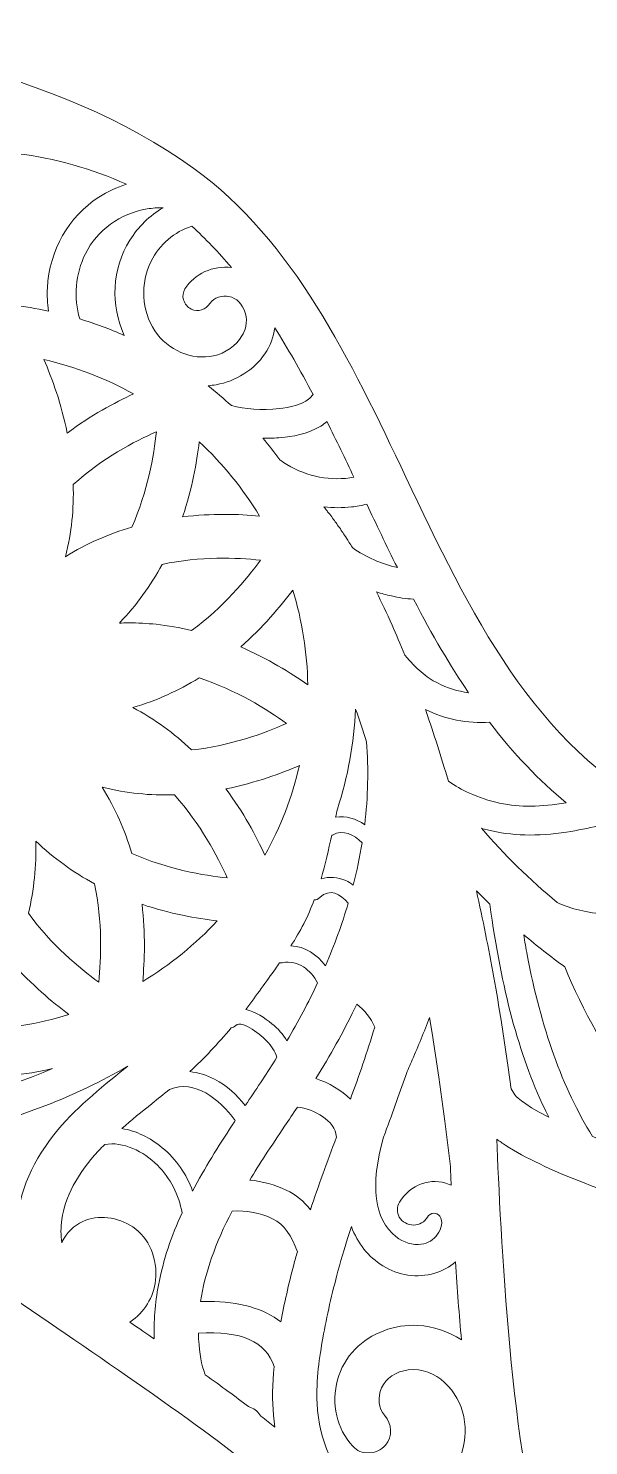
# Model space of a CAD drawing. Header units: millimetres. Extents: x -1097 to 2242, y 80 to 623.
# Drawn here: x 930.5 to 1003.4, y 185.1 to 369.4 of the extents above; entities that cross this region are included whole.
import ezdxf

# ---------------------------------------------------------------- set-up
doc = ezdxf.new("R2010")
doc.units = ezdxf.units.MM
doc.header["$MEASUREMENT"] = 0
doc.layers.add('Layer 5', color=7, linetype='Continuous')

msp = doc.modelspace()

# ---------------------------------------------------------------- linework, layer by layer
at = {"layer": 'Layer 5', "lineweight": 0}
for points, knots in [([(1107.17, 281.55), (1107.17, 281.55), (1103.16, 279.67), (1103.16, 279.67), (1103.01, 279.6), (1088.28, 272.71), (1069.85, 267.82), (1052.98, 263.34), (1029.47, 259.66), (1013.25, 267.52), (996.35, 275.71), (987.84, 293.66), (979.6, 311.01), (972.42, 326.14), (965, 341.79), (952.01, 351.15), (933.94, 364.18), (910.05, 367.84), (884.75, 371.72), (870.87, 373.85), (856.53, 376.05), (842.23, 379.88), (811.56, 388.11), (789.65, 400.74), (781.07, 406.21), (780.58, 406.88), (780.15, 407.58), (779.76, 408.32), (779.76, 408.32), (783.7, 411.01), (783.7, 411.01), (783.7, 411.01), (781.63, 412.2), (781.63, 412.2), (768.2, 419.9), (760.38, 432.56), (755.96, 443.05), (755.96, 443.05), (754.98, 445.46), (754.98, 445.46), (754.77, 446.01), (754.57, 446.55), (754.37, 447.08), (751.31, 455.5), (749.99, 462.98), (749.47, 466.81), (754.05, 464.55), (763.27, 460.13), (766.31, 459.72), (768.2, 459.47), (769.72, 459.9), (770.83, 461), (772.93, 463.08), (773.43, 467.48), (772.45, 475.27), (771.16, 485.63), (760.84, 496.07), (754.68, 502.3), (753.49, 503.51), (752.46, 504.55), (751.76, 505.33), (750.29, 506.98), (750.77, 510.97), (751.38, 516.03), (752.2, 522.83), (753.23, 531.3), (750.6, 540.67), (749.67, 543.99), (745.33, 547.82), (740.74, 551.87), (737.45, 554.77), (733.72, 558.06), (733.25, 559.75), (732.81, 561.34), (734.48, 569.57), (735.82, 576.18), (739.31, 593.43), (739.97, 598.67), (737.62, 600.12), (733.22, 602.83), (716.17, 597.22), (712.19, 595.69), (707.07, 593.72), (701.49, 583.89), (698.87, 577.82), (698.87, 577.82), (695.86, 586.68), (695.86, 586.68), (695.86, 586.68), (695.3, 586.96), (695.3, 586.96), (694.86, 587.18), (693, 587.86), (687.97, 587.1), (682.22, 586.24), (676.49, 578.62), (673.37, 567.69), (671.9, 562.55), (671.66, 553.79), (671.42, 545.31), (671.18, 536.32), (670.92, 527.03), (669.21, 523.01), (668.63, 521.62), (668.33, 520.58), (668.08, 519.65), (666.81, 515.12), (665.89, 511.84), (625.88, 468.92), (614.83, 457.07), (606.47, 443.59), (601.02, 428.85), (596.66, 417.06), (594.14, 404.44), (593.54, 391.36), (592.52, 369.08), (597.34, 353.36), (597.54, 352.71), (597.54, 352.71), (598.8, 348.68), (598.8, 348.68), (598.8, 348.68), (601.12, 354.48), (601.12, 354.48), (603.72, 337.11), (611.7, 321.6), (618.3, 311.22), (626.26, 298.72), (633.76, 290.99), (634.08, 290.66), (634.08, 290.66), (635.93, 288.76), (635.93, 288.76), (635.93, 288.76), (637.4, 294.42), (637.4, 294.42), (643.27, 278.84), (662.19, 228.96), (668.5, 215.71), (671.48, 209.43), (674.25, 194.83), (676.09, 175.65), (677.63, 159.6), (677.83, 147.36), (677.32, 144.24), (666.55, 143.99), (655.18, 139.44), (654.56, 127.29), (654.29, 122.07), (657.62, 120.67), (660.29, 119.55), (661.64, 118.99), (663.03, 118.41), (664.11, 117.38), (670.33, 111.43), (678.52, 113.41), (680.67, 114.07), (687.03, 112), (692.67, 112.42), (697.43, 115.31), (697.5, 115.36), (697.58, 115.4), (697.65, 115.45), (695.06, 108.99), (697.02, 103.11), (699.8, 99.76), (702.27, 96.78), (705.63, 95.36), (708.64, 95.92), (713.26, 90.08), (721.96, 91.98), (725.18, 92.95), (726.35, 91.27), (728.58, 89.34), (731.82, 89.34), (732.29, 89.34), (732.79, 89.39), (733.3, 89.47), (739.51, 90.54), (749.73, 95.99), (750.73, 106.09), (751.51, 113.89), (751.03, 129.74), (750.6, 143.72), (750.28, 154.51), (749.97, 164.69), (750.39, 167.56), (751.16, 172.71), (756.64, 185.53), (758.81, 190.46), (759.04, 190.27), (759.26, 190.08), (759.48, 189.88), (759.5, 189.9), (759.52, 189.91), (759.54, 189.92), (759.54, 189.92), (762.25, 187.47), (762.25, 187.47), (762.25, 187.47), (762.54, 190.43), (762.54, 190.43), (762.57, 190.65), (764.81, 212.54), (768.45, 226.89), (769.6, 231.4), (771.22, 234.92), (772.88, 237.63), (773.09, 237.93), (773.29, 238.23), (773.5, 238.53), (773.48, 238.52), (773.46, 238.52), (773.44, 238.52), (773.95, 239.29), (774.46, 239.98), (774.95, 240.61), (775.48, 241.15), (776, 241.75), (776.5, 242.4), (777.99, 243.98), (779.2, 244.84), (779.66, 245.15), (779.66, 245.15), (812.12, 249.61), (812.12, 249.61), (814.64, 237.06), (824.34, 224.08), (840.98, 210.99), (856.02, 199.17), (870.79, 192.02), (870.93, 191.95), (876.76, 189.15), (882.44, 181.69), (881.98, 171.31), (881.6, 162.82), (857.82, 140.6), (848.18, 132.32), (835.2, 131.35), (828.08, 124.64), (825.75, 118.62), (824.18, 114.57), (824.61, 110.6), (826.89, 108.25), (829.2, 105.86), (836.83, 106.44), (839.74, 106.76), (846.32, 103.8), (852.18, 106.44), (854.41, 107.72), (855.69, 106.81), (857.97, 105.3), (859.47, 105.08), (861.14, 104.83), (862.66, 104.72), (864.05, 104.72), (874.69, 104.72), (877.81, 111.32), (879.76, 115.45), (880.28, 116.54), (880.72, 117.47), (881.15, 117.99), (882.69, 119.8), (893.59, 138.12), (902.81, 154.05), (906.59, 160.58), (912, 170.01), (916.31, 177.86), (922.54, 189.18), (922.6, 190.14), (922.65, 190.72), (922.84, 193.5), (921.51, 194.82), (918.59, 197.7), (916.69, 199.58), (914.09, 202.15), (910.39, 206.43), (904.47, 213.29), (904.83, 219.17), (905.67, 222.24), (906.15, 221.76), (906.64, 221.3), (907.13, 220.84), (913.19, 214.78), (924.52, 207.02), (936.4, 198.88), (948.82, 190.37), (961.67, 181.57), (966.07, 176.02), (969.65, 171.5), (970.96, 145.92), (970.46, 141.68), (970.16, 139.08), (968.59, 132.41), (960.69, 126.88), (957.66, 124.76), (955.65, 124.7), (953.31, 124.63), (950.33, 124.55), (946.95, 124.45), (941.75, 120.11), (938.37, 117.29), (935.83, 111.38), (937.61, 106.74), (938.82, 103.61), (942.36, 99.96), (952.44, 100.36), (961.95, 100.73), (966.54, 100.16), (969.89, 99.74), (971.08, 99.59), (972.11, 99.47), (973.16, 99.4), (978.32, 99.08), (985.87, 101.55), (990.13, 109.58), (992.58, 114.18), (997.05, 125.05), (1000.37, 133.35), (1003.67, 141.6), (1004.07, 150.82), (1001.49, 159.31), (1000.45, 162.74), (999.24, 166.35), (997.9, 170.03), (993.36, 182.45), (991.84, 213.67), (991.43, 224.92), (991.78, 224.66), (992.18, 224.39), (992.61, 224.11), (997.55, 220.94), (1006.22, 217.6), (1018.39, 214.17), (1033.8, 209.82), (1048.45, 213.98), (1058.03, 218.24), (1068.36, 222.82), (1075, 228.35), (1075.27, 228.59), (1075.27, 228.59), (1077.7, 230.63), (1077.7, 230.63), (1077.7, 230.63), (1072.37, 231.63), (1072.37, 231.63), (1086.23, 238.01), (1102.2, 256.86), (1102.96, 257.77), (1102.96, 257.77), (1105.58, 260.88), (1105.58, 260.88), (1105.58, 260.88), (1095.6, 259.22), (1095.6, 259.22), (1095.6, 259.22), (1107.17, 281.55), (1107.17, 281.55)], [0, 0, 0, 0, 1, 1, 1, 2, 2, 2, 3, 3, 3, 4, 4, 4, 5, 5, 5, 6, 6, 6, 7, 7, 7, 8, 8, 8, 9, 9, 9, 10, 10, 10, 11, 11, 11, 12, 12, 12, 13, 13, 13, 14, 14, 14, 15, 15, 15, 16, 16, 16, 17, 17, 17, 18, 18, 18, 19, 19, 19, 20, 20, 20, 21, 21, 21, 22, 22, 22, 23, 23, 23, 24, 24, 24, 25, 25, 25, 26, 26, 26, 27, 27, 27, 28, 28, 28, 29, 29, 29, 30, 30, 30, 31, 31, 31, 32, 32, 32, 33, 33, 33, 34, 34, 34, 35, 35, 35, 36, 36, 36, 37, 37, 37, 38, 38, 38, 39, 39, 39, 40, 40, 40, 41, 41, 41, 42, 42, 42, 43, 43, 43, 44, 44, 44, 45, 45, 45, 46, 46, 46, 47, 47, 47, 48, 48, 48, 49, 49, 49, 50, 50, 50, 51, 51, 51, 52, 52, 52, 53, 53, 53, 54, 54, 54, 55, 55, 55, 56, 56, 56, 57, 57, 57, 58, 58, 58, 59, 59, 59, 60, 60, 60, 61, 61, 61, 62, 62, 62, 63, 63, 63, 64, 64, 64, 65, 65, 65, 66, 66, 66, 67, 67, 67, 68, 68, 68, 69, 69, 69, 70, 70, 70, 71, 71, 71, 72, 72, 72, 73, 73, 73, 74, 74, 74, 75, 75, 75, 76, 76, 76, 77, 77, 77, 78, 78, 78, 79, 79, 79, 80, 80, 80, 81, 81, 81, 82, 82, 82, 83, 83, 83, 84, 84, 84, 85, 85, 85, 86, 86, 86, 87, 87, 87, 88, 88, 88, 89, 89, 89, 90, 90, 90, 91, 91, 91, 92, 92, 92, 93, 93, 93, 94, 94, 94, 95, 95, 95, 96, 96, 96, 97, 97, 97, 98, 98, 98, 99, 99, 99, 100, 100, 100, 101, 101, 101, 102, 102, 102, 103, 103, 103, 104, 104, 104, 105, 105, 105, 106, 106, 106, 107, 107, 107, 108, 108, 108, 109, 109, 109, 110, 110, 110, 111, 111, 111, 112, 112, 112, 113, 113, 113, 114, 114, 114, 115, 115, 115, 116, 116, 116, 117, 117, 117, 118, 118, 118, 119, 119, 119, 119]), ([(943.27, 349.09), (942, 348.69), (940.78, 348.13), (939.66, 347.42), (935.73, 344.93), (933.23, 340.52), (932.96, 335.62), (932.91, 334.62), (932.96, 333.61), (933.11, 332.61), (929.93, 333.28), (926.68, 333.64), (923.42, 333.69), (925.56, 336.03), (926.42, 339.41), (925.57, 342.43), (925.34, 343.24), (924.95, 344.05), (924.45, 344.77), (924.06, 345.32), (923.44, 345.61), (922.79, 345.56), (922.1, 345.5), (921.47, 345.06), (921.18, 344.44), (920.9, 343.84), (920.97, 343.18), (921.36, 342.62), (922.51, 340.97), (922.37, 338.47), (921.03, 336.67), (919.64, 334.83), (917.09, 334.14), (914.51, 334.9), (912.07, 335.62), (910.21, 337.71), (909.53, 340.49), (908.89, 343.12), (909.47, 346.07), (911.07, 348.37), (912.81, 350.86), (915.39, 352.46), (918.53, 352.99), (921.6, 353.51), (925.15, 353.53), (929.07, 353.07), (933.93, 352.5), (938.69, 351.16), (943.27, 349.09)], [0, 0, 0, 0, 1, 1, 1, 2, 2, 2, 3, 3, 3, 4, 4, 4, 5, 5, 5, 6, 6, 6, 7, 7, 7, 8, 8, 8, 9, 9, 9, 10, 10, 10, 11, 11, 11, 12, 12, 12, 13, 13, 13, 14, 14, 14, 15, 15, 15, 16, 16, 16, 16]), ([(948.02, 346.05), (946.27, 345.02), (944.77, 343.56), (943.68, 341.81), (941.38, 338.12), (941.13, 333.37), (942.97, 329.45), (941.08, 330.28), (939.14, 330.99), (937.17, 331.58), (936.34, 334.32), (936.61, 337.45), (937.91, 340.07), (939.44, 343.13), (942.43, 345.3), (945.94, 345.89), (946.63, 346), (947.34, 346.06), (948.02, 346.05)], [0, 0, 0, 0, 1, 1, 1, 2, 2, 2, 3, 3, 3, 4, 4, 4, 5, 5, 5, 6, 6, 6, 6]), ([(956.91, 338.26), (954.51, 338.56), (952.12, 337.49), (950.85, 335.48), (950.6, 335.07), (950.53, 334.57), (950.67, 334.08), (950.82, 333.55), (951.2, 333.1), (951.67, 332.87), (952.56, 332.43), (953.57, 332.75), (954.13, 333.64), (954.62, 334.41), (955.73, 334.66), (956.58, 334.51), (957.57, 334.33), (958.36, 333.53), (958.7, 332.37), (959.07, 331.09), (958.68, 330.03), (958.28, 329.37), (957.53, 328.11), (956.12, 327.12), (954.59, 326.78), (951.76, 326.17), (948.62, 327.51), (946.94, 330.04), (945.22, 332.64), (945.03, 336.19), (946.47, 339.1), (947.54, 341.27), (949.5, 342.94), (951.75, 343.63), (953.53, 342.04), (955.23, 340.27), (956.91, 338.26)], [0, 0, 0, 0, 1, 1, 1, 2, 2, 2, 3, 3, 3, 4, 4, 4, 5, 5, 5, 6, 6, 6, 7, 7, 7, 8, 8, 8, 9, 9, 9, 10, 10, 10, 11, 11, 11, 12, 12, 12, 12]), ([(961.24, 327.03), (961.96, 328.1), (962.39, 329.25), (962.54, 330.44), (964.18, 327.85), (965.83, 324.97), (967.52, 321.76), (966.56, 320.38), (964.19, 320.02), (963.16, 319.92), (960.8, 319.71), (958.69, 319.84), (956.9, 320.31), (955.91, 321.21), (954.9, 322.08), (953.86, 322.9), (954.22, 322.93), (954.57, 322.97), (954.92, 323.03), (957.48, 323.48), (959.84, 324.97), (961.24, 327.03)], [0, 0, 0, 0, 1, 1, 1, 2, 2, 2, 3, 3, 3, 4, 4, 4, 5, 5, 5, 6, 6, 6, 7, 7, 7, 7]), ([(932.51, 326.31), (936.57, 325.38), (940.54, 323.86), (944.18, 321.83), (941.7, 320.69), (938.62, 319.04), (935.55, 316.75), (934.79, 320.52), (933.6, 323.81), (932.51, 326.31)], [0, 0, 0, 0, 1, 1, 1, 2, 2, 2, 3, 3, 3, 3]), ([(969.33, 318.23), (970.55, 315.79), (971.73, 313.35), (972.84, 311), (969.89, 310.48), (966.78, 311.05), (964.13, 312.64), (963.85, 312.81), (963.55, 313.01), (963.22, 313.26), (962.52, 314.21), (961.77, 315.15), (960.98, 316.07), (961.77, 316.06), (962.57, 316.09), (963.37, 316.16), (964.74, 316.28), (966.77, 316.57), (968.53, 317.66), (968.81, 317.83), (969.07, 318.02), (969.33, 318.23)], [0, 0, 0, 0, 1, 1, 1, 2, 2, 2, 3, 3, 3, 4, 4, 4, 5, 5, 5, 6, 6, 6, 7, 7, 7, 7]), ([(939.55, 302.91), (938.13, 302.28), (936.71, 301.53), (935.33, 300.67), (935.72, 302.25), (935.99, 303.82), (936.16, 305.37), (936.32, 306.89), (936.37, 308.47), (936.33, 310.05), (940.11, 313.45), (944.3, 315.67), (947.14, 316.92), (946.82, 313.84), (946.01, 309.17), (943.95, 304.52), (942.41, 304.07), (940.94, 303.53), (939.55, 302.91)], [0, 0, 0, 0, 1, 1, 1, 2, 2, 2, 3, 3, 3, 4, 4, 4, 5, 5, 5, 6, 6, 6, 6]), ([(950.56, 305.86), (951.78, 309.49), (952.4, 312.91), (952.71, 315.62), (955.75, 312.79), (958.42, 309.5), (960.56, 305.95), (957.85, 306.21), (954.36, 306.31), (950.56, 305.86)], [0, 0, 0, 0, 1, 1, 1, 2, 2, 2, 3, 3, 3, 3]), ([(978.49, 299.25), (976.42, 299.72), (974.43, 300.6), (972.64, 301.85), (972.49, 302.1), (972.34, 302.35), (972.19, 302.58), (971.98, 302.93), (971.76, 303.25), (971.59, 303.51), (971.59, 303.51), (971.54, 303.58), (971.54, 303.58), (971.47, 303.69), (971.39, 303.8), (971.32, 303.91), (970.99, 304.4), (970.66, 304.87), (970.41, 305.21), (970.12, 305.63), (969.79, 306.06), (969.42, 306.52), (969.42, 306.52), (969.34, 306.63), (969.34, 306.63), (969.21, 306.79), (969.07, 306.96), (968.93, 307.14), (970.14, 307.01), (971.35, 307.01), (972.54, 307.14), (973.19, 307.22), (973.85, 307.34), (974.5, 307.5), (975.69, 305.01), (977.07, 302.11), (978.49, 299.25)], [0, 0, 0, 0, 1, 1, 1, 2, 2, 2, 3, 3, 3, 4, 4, 4, 5, 5, 5, 6, 6, 6, 7, 7, 7, 8, 8, 8, 9, 9, 9, 10, 10, 10, 11, 11, 11, 12, 12, 12, 12]), ([(960.68, 300.22), (958.86, 297.71), (955.83, 294.07), (951.72, 291.08), (950.18, 291.45), (948.63, 291.72), (947.11, 291.88), (945.93, 292), (944.72, 292.06), (943.51, 292.06), (943.12, 292.06), (942.73, 292.05), (942.33, 292.04), (943.46, 293.21), (944.48, 294.44), (945.4, 295.7), (946.3, 296.94), (947.14, 298.28), (947.89, 299.67), (952.86, 300.73), (957.59, 300.55), (960.68, 300.22)], [0, 0, 0, 0, 1, 1, 1, 2, 2, 2, 3, 3, 3, 4, 4, 4, 5, 5, 5, 6, 6, 6, 7, 7, 7, 7]), ([(958.11, 288.93), (960.99, 291.47), (963.25, 294.14), (964.88, 296.33), (966.11, 292.34), (966.77, 288.21), (966.84, 283.99), (964.61, 285.58), (961.64, 287.41), (958.11, 288.93)], [0, 0, 0, 0, 1, 1, 1, 2, 2, 2, 3, 3, 3, 3]), ([(980.58, 295.14), (983.06, 290.4), (985.37, 286.48), (987.74, 282.98), (986.33, 283.17), (984.96, 283.59), (983.7, 284.25), (982.26, 285), (980.94, 286.12), (979.47, 287.85), (978.86, 289.34), (978.33, 290.58), (977.81, 291.77), (977.11, 293.33), (976.43, 294.76), (975.77, 296.1), (976.41, 295.89), (977.06, 295.71), (977.71, 295.56), (978.64, 295.35), (979.6, 295.21), (980.58, 295.14)], [0, 0, 0, 0, 1, 1, 1, 2, 2, 2, 3, 3, 3, 4, 4, 4, 5, 5, 5, 6, 6, 6, 7, 7, 7, 7]), ([(951.72, 275.54), (950.57, 276.63), (949.37, 277.64), (948.13, 278.54), (946.86, 279.46), (945.51, 280.3), (944.07, 281.07), (945.64, 281.52), (947.14, 282.07), (948.57, 282.71), (949.95, 283.33), (951.34, 284.06), (952.7, 284.9), (957.53, 283.33), (961.55, 280.82), (964.06, 278.99), (961.22, 277.72), (956.78, 276.08), (951.72, 275.54)], [0, 0, 0, 0, 1, 1, 1, 2, 2, 2, 3, 3, 3, 4, 4, 4, 5, 5, 5, 6, 6, 6, 6]), ([(970.46, 266.8), (970.54, 267.14), (970.61, 267.48), (970.69, 267.82), (972.05, 272.04), (972.85, 276.42), (973.06, 280.86), (973.54, 279.48), (974, 278.07), (974.47, 276.59), (974.75, 273.06), (974.68, 269.44), (974.24, 265.82), (973.1, 266.58), (971.83, 267.02), (970.46, 266.8)], [0, 0, 0, 0, 1, 1, 1, 2, 2, 2, 3, 3, 3, 4, 4, 4, 5, 5, 5, 5]), ([(990.48, 279.15), (993.62, 275.03), (996.89, 271.58), (1000.45, 268.66), (998.74, 268.38), (997.29, 268.24), (995.9, 268.23), (993.15, 268.19), (990.36, 268.8), (987.85, 269.94), (986.91, 270.37), (985.99, 270.88), (985.13, 271.46), (984.18, 274.67), (983.23, 277.65), (982.23, 280.56), (982.2, 280.65), (982.17, 280.74), (982.14, 280.82), (984.69, 279.52), (987.63, 278.93), (990.48, 279.15)], [0, 0, 0, 0, 1, 1, 1, 2, 2, 2, 3, 3, 3, 4, 4, 4, 5, 5, 5, 6, 6, 6, 7, 7, 7, 7]), ([(965.74, 273.51), (964.82, 269.46), (963.29, 265.49), (961.27, 261.85), (960.13, 264.33), (958.48, 267.41), (956.18, 270.48), (960.09, 271.27), (963.43, 272.51), (965.74, 273.51)], [0, 0, 0, 0, 1, 1, 1, 2, 2, 2, 3, 3, 3, 3]), ([(944.81, 269.87), (946.33, 269.71), (947.9, 269.65), (949.48, 269.7), (952.88, 265.92), (955.1, 261.74), (956.36, 258.9), (953.27, 259.22), (948.6, 260.02), (943.95, 262.08), (943.5, 263.61), (942.96, 265.09), (942.34, 266.47), (941.7, 267.9), (940.95, 269.31), (940.09, 270.69), (941.67, 270.31), (943.25, 270.03), (944.81, 269.87)], [0, 0, 0, 0, 1, 1, 1, 2, 2, 2, 3, 3, 3, 4, 4, 4, 5, 5, 5, 6, 6, 6, 6]), ([(1004.51, 265.64), (1006.43, 264.36), (1008.43, 263.21), (1010.46, 262.22), (1014.35, 260.34), (1018.74, 258.95), (1023.56, 258.08), (1022.22, 257.08), (1020.67, 256.25), (1018.97, 255.64), (1017.03, 254.95), (1014.88, 254.5), (1012.4, 254.28), (1010, 254.06), (1007.73, 254.03), (1005.65, 254.18), (1003.16, 254.37), (1001.08, 254.86), (999.29, 255.69), (995.7, 258.68), (992.39, 261.92), (989.43, 265.36), (989.69, 265.28), (989.95, 265.21), (990.21, 265.15), (993.32, 264.36), (996.68, 264.27), (1000.49, 264.86), (1001.95, 265.09), (1003.37, 265.39), (1004.51, 265.64)], [0, 0, 0, 0, 1, 1, 1, 2, 2, 2, 3, 3, 3, 4, 4, 4, 5, 5, 5, 6, 6, 6, 7, 7, 7, 8, 8, 8, 9, 9, 9, 10, 10, 10, 10]), ([(930.49, 254.31), (930.86, 255.85), (931.13, 257.39), (931.29, 258.92), (931.46, 260.47), (931.51, 262.07), (931.46, 263.69), (932.63, 262.57), (933.86, 261.54), (935.13, 260.63), (936.36, 259.73), (937.7, 258.89), (939.09, 258.14), (940.14, 253.17), (939.97, 248.44), (939.64, 245.35), (937.12, 247.17), (933.49, 250.2), (930.49, 254.31)], [0, 0, 0, 0, 1, 1, 1, 2, 2, 2, 3, 3, 3, 4, 4, 4, 5, 5, 5, 6, 6, 6, 6]), ([(973.91, 263.48), (973.61, 261.66), (973.23, 259.82), (972.75, 257.98), (972.45, 258.2), (972.13, 258.4), (971.78, 258.55), (970.72, 259.02), (969.59, 259.09), (968.57, 258.78), (969.11, 260.66), (969.54, 262.56), (969.95, 264.44), (969.98, 264.45), (970.01, 264.46), (970.04, 264.48), (971.45, 265.25), (972.8, 264.51), (973.91, 263.48)], [0, 0, 0, 0, 1, 1, 1, 2, 2, 2, 3, 3, 3, 4, 4, 4, 5, 5, 5, 6, 6, 6, 6]), ([(972.1, 255.62), (971.3, 252.92), (970.31, 250.2), (969.14, 247.49), (968.01, 248.93), (966.51, 249.99), (964.65, 250.07), (965.24, 251), (965.81, 251.95), (966.32, 252.95), (966.84, 253.96), (967.28, 254.99), (967.67, 256.04), (967.93, 256.04), (968.19, 256.13), (968.41, 256.35), (969.71, 257.61), (971.06, 256.82), (972.1, 255.62)], [0, 0, 0, 0, 1, 1, 1, 2, 2, 2, 3, 3, 3, 4, 4, 4, 5, 5, 5, 6, 6, 6, 6]), ([(993.78, 230.68), (993.78, 230.68), (993.31, 231.46), (993.31, 231.46), (993.31, 231.46), (993.28, 231.44), (993.28, 231.44), (993.28, 231.44), (992.9, 234.27), (992.9, 234.27), (992.9, 234.27), (992.03, 240.12), (992.03, 240.12), (992.03, 240.12), (992.03, 240.13), (992.03, 240.13), (991.7, 242.13), (991.37, 244.1), (991.04, 245.97), (990.36, 249.74), (989.6, 253.51), (988.77, 257.21), (989.35, 256.63), (989.93, 256.06), (990.52, 255.49), (992.06, 244.26), (994.26, 236.04), (997.65, 228.86), (997.82, 228.5), (998, 228.15), (998.17, 227.79), (994.54, 229.64), (993.78, 230.68), (993.78, 230.68)], [0, 0, 0, 0, 1, 1, 1, 2, 2, 2, 3, 3, 3, 4, 4, 4, 5, 5, 5, 6, 6, 6, 7, 7, 7, 8, 8, 8, 9, 9, 9, 10, 10, 10, 11, 11, 11, 11]), ([(945.28, 255.47), (948.92, 254.25), (952.35, 253.63), (955.07, 253.32), (952.23, 250.27), (948.92, 247.59), (945.36, 245.44), (945.62, 248.16), (945.73, 251.66), (945.28, 255.47)], [0, 0, 0, 0, 1, 1, 1, 2, 2, 2, 3, 3, 3, 3]), ([(1003.87, 225.27), (999.96, 231.61), (997.18, 239.33), (995.38, 248.89), (995.22, 249.74), (995.07, 250.61), (994.92, 251.52), (996.66, 250.05), (998.44, 248.65), (1000.25, 247.34), (1002.65, 241.56), (1005.74, 236.12), (1009.45, 231.15), (1012.44, 227.14), (1015.79, 223.46), (1019.46, 220.16), (1013.32, 221.9), (1008.08, 223.62), (1003.87, 225.27)], [0, 0, 0, 0, 1, 1, 1, 2, 2, 2, 3, 3, 3, 4, 4, 4, 5, 5, 5, 6, 6, 6, 6]), ([(928.34, 247.92), (930.89, 245.03), (933.57, 242.77), (935.77, 241.14), (931.77, 239.89), (927.61, 239.23), (923.38, 239.17), (924.97, 241.4), (926.82, 244.38), (928.34, 247.92)], [0, 0, 0, 0, 1, 1, 1, 2, 2, 2, 3, 3, 3, 3]), ([(962.18, 239.94), (961.25, 240.7), (960.02, 241.52), (958.79, 241.81), (960.16, 243.62), (961.48, 245.48), (962.62, 247.08), (962.8, 247.34), (962.98, 247.6), (963.17, 247.87), (963.27, 247.85), (963.39, 247.85), (963.52, 247.87), (965.69, 248.27), (967.17, 246.94), (968.12, 245.24), (966.95, 242.75), (965.61, 240.22), (964.13, 237.72), (963.63, 238.55), (962.96, 239.31), (962.18, 239.94)], [0, 0, 0, 0, 1, 1, 1, 2, 2, 2, 3, 3, 3, 4, 4, 4, 5, 5, 5, 6, 6, 6, 7, 7, 7, 7]), ([(972.88, 241.81), (972.99, 242.04), (973.1, 242.27), (973.2, 242.5), (974.23, 241.72), (975.03, 240.69), (975.54, 239.48), (974.58, 236.27), (973.47, 233.11), (972.38, 230.12), (971.19, 231.32), (969.61, 232.26), (967.88, 232.8), (969.76, 235.81), (971.44, 238.84), (972.88, 241.81)], [0, 0, 0, 0, 1, 1, 1, 2, 2, 2, 3, 3, 3, 4, 4, 4, 5, 5, 5, 5]), ([(956.87, 239.41), (957.08, 239.44), (957.28, 239.54), (957.46, 239.71), (958.34, 240.55), (960.96, 238.26), (961.52, 237.69), (962.12, 237.07), (962.57, 236.35), (962.83, 235.58), (961.6, 233.6), (960.28, 231.64), (958.99, 229.72), (958.9, 229.58), (958.8, 229.43), (958.7, 229.29), (957.61, 230.68), (956.32, 231.91), (954.72, 232.73), (953.7, 233.26), (952.6, 233.59), (951.49, 233.71), (953.37, 235.46), (955.16, 237.35), (956.87, 239.41)], [0, 0, 0, 0, 1, 1, 1, 2, 2, 2, 3, 3, 3, 4, 4, 4, 5, 5, 5, 6, 6, 6, 7, 7, 7, 8, 8, 8, 8]), ([(978.74, 214.81), (979.11, 214.17), (979.84, 213.76), (980.61, 213.76), (980.61, 213.76), (980.61, 213.76), (980.61, 213.76), (981.36, 213.76), (982.03, 214.15), (982.41, 214.8), (982.58, 215.09), (982.86, 215.27), (983.19, 215.29), (983.51, 215.31), (983.81, 215.17), (984, 214.91), (984.49, 214.26), (984.2, 213.24), (983.72, 212.57), (983.2, 211.84), (982.46, 211.38), (981.59, 211.26), (980.5, 211.11), (979.27, 211.49), (978.31, 212.26), (978.31, 212.26), (978.31, 212.26), (978.31, 212.26), (975.45, 214.57), (974.92, 218.8), (976.68, 225.18), (977.78, 228.14), (978.7, 230.65), (979.57, 233.23), (979.85, 233.9), (980.14, 234.57), (980.43, 235.25), (981.19, 237.04), (981.98, 238.89), (982.68, 240.76), (982.68, 240.76), (983.02, 238.71), (983.02, 238.71), (983.02, 238.71), (983.89, 233.01), (983.89, 233.01), (983.89, 233.01), (984.67, 227.27), (984.67, 227.27), (984.67, 227.27), (985.37, 221.73), (985.37, 221.73), (985.41, 220.79), (985.45, 219.86), (985.49, 218.93), (985.4, 218.97), (985.31, 219.01), (985.22, 219.05), (982.88, 220.03), (980.11, 219.03), (978.77, 216.73), (978.41, 216.1), (978.4, 215.4), (978.74, 214.81)], [0, 0, 0, 0, 1, 1, 1, 2, 2, 2, 3, 3, 3, 4, 4, 4, 5, 5, 5, 6, 6, 6, 7, 7, 7, 8, 8, 8, 9, 9, 9, 10, 10, 10, 11, 11, 11, 12, 12, 12, 13, 13, 13, 14, 14, 14, 15, 15, 15, 16, 16, 16, 17, 17, 17, 18, 18, 18, 19, 19, 19, 20, 20, 20, 21, 21, 21, 21]), ([(904.89, 233.65), (904.89, 233.65), (904.26, 232.61), (904.26, 232.61), (902.95, 234.06), (901.83, 235.37), (900.76, 236.67), (900.17, 237.38), (899.58, 238.1), (899, 238.82), (906.27, 234.93), (914.37, 232.89), (922.72, 232.89), (926.39, 232.89), (930.04, 233.3), (933.62, 234.1), (933.22, 233.93), (932.83, 233.76), (932.43, 233.6), (925.54, 230.82), (915.47, 227.45), (907.29, 230.16), (907.29, 230.16), (904.89, 233.65), (904.89, 233.65)], [0, 0, 0, 0, 1, 1, 1, 2, 2, 2, 3, 3, 3, 4, 4, 4, 5, 5, 5, 6, 6, 6, 7, 7, 7, 8, 8, 8, 8]), ([(915.69, 221.18), (915.69, 221.18), (915.68, 221.2), (915.68, 221.2), (914.36, 222.39), (912.88, 223.75), (911.36, 225.21), (917.28, 224.7), (924.33, 226.06), (932.78, 229.32), (936.45, 230.73), (940.01, 232.44), (943.41, 234.41), (943.41, 234.41), (943.03, 234.11), (943.03, 234.11), (939.82, 231.53), (936.49, 228.87), (933.82, 225.5), (930.67, 221.52), (929, 217.21), (928.98, 213.03), (928.98, 212.42), (929.01, 211.82), (929.08, 211.22), (924.91, 214.14), (919.69, 217.9), (915.69, 221.18)], [0, 0, 0, 0, 1, 1, 1, 2, 2, 2, 3, 3, 3, 4, 4, 4, 5, 5, 5, 6, 6, 6, 7, 7, 7, 8, 8, 8, 9, 9, 9, 9]), ([(947.91, 223.82), (946.35, 225.13), (944.5, 226.02), (942.63, 226.31), (943.91, 227.43), (945.24, 228.5), (946.55, 229.54), (946.55, 229.54), (946.59, 229.58), (946.59, 229.58), (947.33, 230.17), (948.1, 230.79), (948.86, 231.41), (952.22, 232.71), (955.23, 230.22), (957.41, 227.35), (957.27, 227.15), (957.14, 226.95), (957.01, 226.75), (955.2, 224.02), (953.42, 221.17), (951.86, 218.19), (951.07, 220.34), (949.74, 222.3), (947.91, 223.82)], [0, 0, 0, 0, 1, 1, 1, 2, 2, 2, 3, 3, 3, 4, 4, 4, 5, 5, 5, 6, 6, 6, 7, 7, 7, 8, 8, 8, 8]), ([(964.04, 218.3), (962.55, 219.01), (960.96, 219.45), (959.28, 219.62), (959.9, 220.63), (960.57, 221.7), (961.35, 222.9), (962.16, 224.13), (963, 225.38), (963.82, 226.6), (964.37, 227.42), (964.93, 228.26), (965.49, 229.1), (967.67, 228.81), (970.35, 227.42), (970.57, 225.21), (969.34, 221.9), (968.21, 218.84), (967.18, 215.75), (966.31, 216.87), (965.28, 217.7), (964.04, 218.3)], [0, 0, 0, 0, 1, 1, 1, 2, 2, 2, 3, 3, 3, 4, 4, 4, 5, 5, 5, 6, 6, 6, 7, 7, 7, 7]), ([(947.41, 205.96), (946.96, 203.56), (946.78, 201.22), (946.87, 198.95), (945.93, 199.61), (944.89, 200.32), (943.7, 201.14), (945.56, 202.39), (946.8, 204.37), (947.04, 206.58), (947.34, 209.38), (946.18, 212.11), (944.08, 213.52), (942.11, 214.85), (939.56, 215.13), (937.58, 214.23), (936.38, 213.69), (935.46, 212.78), (934.91, 211.62), (934.88, 211.57), (934.86, 211.52), (934.84, 211.47), (934.7, 212.44), (934.7, 213.46), (934.84, 214.49), (935.24, 217.4), (936.85, 220.4), (939.62, 223.41), (939.88, 223.69), (940.15, 223.97), (940.42, 224.24), (942.82, 224.66), (945.45, 223.36), (947.28, 221.54), (948.96, 219.87), (950.08, 217.67), (950.48, 215.35), (949.12, 212.36), (948.04, 209.24), (947.41, 205.96)], [0, 0, 0, 0, 1, 1, 1, 2, 2, 2, 3, 3, 3, 4, 4, 4, 5, 5, 5, 6, 6, 6, 7, 7, 7, 8, 8, 8, 9, 9, 9, 10, 10, 10, 11, 11, 11, 12, 12, 12, 13, 13, 13, 13]), ([(965.01, 208.59), (965.01, 208.59), (965.01, 208.59), (965.01, 208.59), (964.35, 206.07), (963.78, 203.58), (963.32, 201.16), (961.12, 202.92), (957.94, 203.83), (953.95, 203.83), (953.6, 203.83), (953.25, 203.82), (952.89, 203.81), (953.46, 207.53), (954.8, 211.39), (956.99, 215.59), (958.84, 215.69), (960.65, 215.35), (962.24, 214.59), (963.86, 213.81), (964.7, 212.36), (965.48, 210.27), (965.32, 209.71), (965.16, 209.15), (965.01, 208.59)], [0, 0, 0, 0, 1, 1, 1, 2, 2, 2, 3, 3, 3, 4, 4, 4, 5, 5, 5, 6, 6, 6, 7, 7, 7, 8, 8, 8, 8]), ([(968.05, 190.57), (967.9, 193.63), (968.37, 196.72), (968.8, 199.07), (969.32, 201.95), (969.98, 204.88), (970.76, 207.77), (971.25, 209.57), (971.82, 211.46), (972.51, 213.56), (973.33, 211.39), (974.69, 209.67), (976.6, 208.45), (978.57, 207.18), (981.1, 206.83), (983.36, 207.51), (984.38, 207.82), (985.29, 208.32), (986.04, 208.98), (986.27, 205.44), (986.53, 202.05), (986.82, 198.84), (985.09, 199.95), (983.15, 200.61), (981.17, 200.72), (978.12, 200.89), (975.06, 199.73), (972.98, 197.62), (970.82, 195.42), (969.9, 192.1), (970.6, 188.97), (970.92, 187.51), (971.62, 186.18), (972.68, 185.01), (973.22, 184.41), (973.97, 184.09), (974.74, 184.13), (975.58, 184.14), (976.4, 184.52), (976.93, 185.14), (977.89, 186.25), (977.83, 187.89), (976.8, 189.03), (976.06, 189.85), (975.9, 191.38), (976.43, 192.59), (976.98, 193.84), (978.31, 194.73), (979.9, 194.93), (983.52, 195.38), (986.48, 192.13), (987.13, 188.86), (987.84, 185.26), (986.34, 181.41), (983.47, 179.49), (980.45, 177.48), (976.17, 177.45), (973.29, 179.43), (970.19, 181.57), (968.28, 185.63), (968.05, 190.57)], [0, 0, 0, 0, 1, 1, 1, 2, 2, 2, 3, 3, 3, 4, 4, 4, 5, 5, 5, 6, 6, 6, 7, 7, 7, 8, 8, 8, 9, 9, 9, 10, 10, 10, 11, 11, 11, 12, 12, 12, 13, 13, 13, 14, 14, 14, 15, 15, 15, 16, 16, 16, 17, 17, 17, 18, 18, 18, 19, 19, 19, 20, 20, 20, 20]), ([(960.74, 188.92), (960.43, 189.43), (959.96, 189.83), (959.39, 190.06), (959.39, 190.06), (959.12, 190.16), (959.12, 190.16), (957.45, 191.43), (955.61, 192.79), (953.49, 194.3), (953.48, 194.33), (953.47, 194.37), (953.46, 194.4), (953.01, 195.58), (952.75, 197.01), (952.64, 198.91), (952.63, 199.16), (952.62, 199.41), (952.62, 199.69), (958.19, 200.05), (961.41, 198.63), (962.45, 195.36), (962.22, 193.03), (962.2, 190.96), (962.38, 189.04), (962.42, 188.51), (962.49, 187.99), (962.57, 187.47), (961.99, 187.94), (961.38, 188.42), (960.74, 188.92)], [0, 0, 0, 0, 1, 1, 1, 2, 2, 2, 3, 3, 3, 4, 4, 4, 5, 5, 5, 6, 6, 6, 7, 7, 7, 8, 8, 8, 9, 9, 9, 10, 10, 10, 10])]:
    msp.add_open_spline(points, degree=3, knots=knots, dxfattribs=at)

doc.saveas('drawing.dxf')
